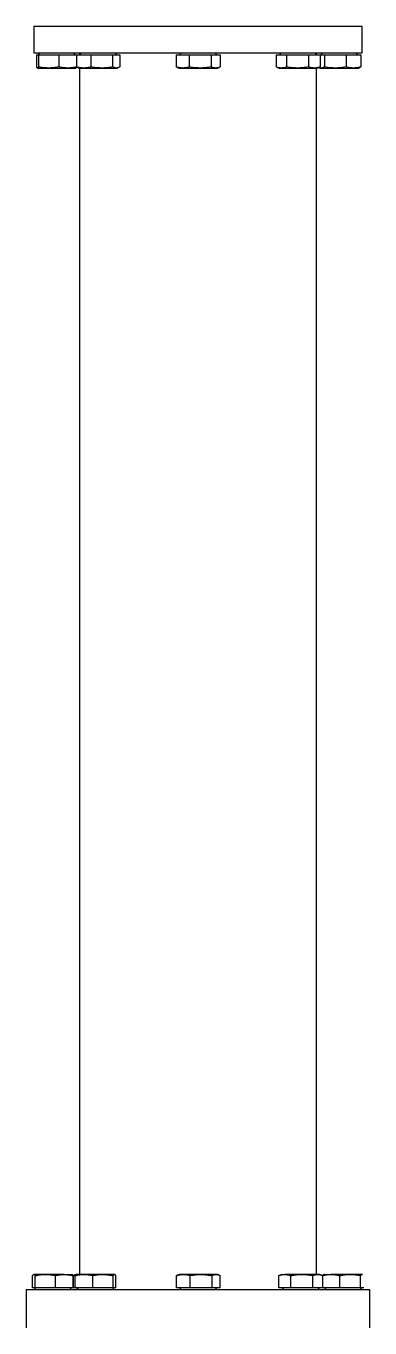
# Model space of a CAD drawing. Header units: millimetres. Extents: x 56 to 1245, y 45 to 886.
# Drawn here: x 880 to 940, y 516.4 to 743.7 of the extents above; entities that cross this region are included whole.
import ezdxf

# ---------------------------------------------------------------- set-up
doc = ezdxf.new("R2010")
doc.units = ezdxf.units.MM

msp = doc.modelspace()

# ---------------------------------------------------------------- linework, layer by layer
at = {"layer": 'Defpoints', "linetype": 'Continuous', "lineweight": -3}
for p, q in [((881.38, 743.71), (881.38, 739.05)), ((881.38, 743.71), (910.09, 743.71)), ((910.09, 743.71), (938.71, 743.71)), ((938.71, 739.05), (938.71, 743.71)), ((881.38, 739.05), (910.09, 739.05)), ((882.46, 739.05), (882.13, 738.71)), ((888.62, 738.71), (888.29, 739.05)), ((889.72, 739.05), (889.38, 738.71)), ((889.38, 739.05), (889.38, 738.71)), ((895.88, 738.71), (895.54, 739.05)), ((907.17, 739.05), (906.84, 738.71)), ((910.09, 739.05), (938.71, 739.05)), ((913.33, 738.71), (913, 739.05)), ((924.6, 739.05), (924.27, 738.71)), ((930.76, 738.71), (930.43, 739.05)), ((930.71, 738.77), (930.71, 739.05)), ((931.8, 739.05), (931.46, 738.71)), ((937.96, 738.71), (937.62, 739.05)), ((881.88, 738.71), (881.88, 736.57)), ((881.88, 738.71), (882.24, 738.71)), ((882.24, 738.71), (882.24, 736.57)), ((882.24, 738.71), (885.74, 738.71)), ((885.74, 738.71), (885.74, 736.57)), ((885.74, 738.71), (888.85, 738.71)), ((888.85, 738.71), (888.85, 736.57)), ((888.85, 738.71), (891.36, 738.71)), ((888.85, 736.57), (889.1, 736.46)), ((889.38, 738.77), (889.33, 738.71)), ((891.36, 738.71), (891.36, 736.57)), ((891.36, 738.71), (895.14, 738.71)), ((895.14, 738.71), (895.14, 736.57)), ((895.14, 738.71), (896.41, 738.71)), ((896.41, 738.71), (896.41, 736.57)), ((906.26, 738.71), (906.26, 736.57)), ((906.26, 738.71), (908.51, 738.71)), ((906.26, 736.57), (906.43, 736.51)), ((908.51, 738.71), (908.51, 736.57)), ((908.51, 738.71), (912.34, 738.71)), ((912.34, 738.71), (912.34, 736.57)), ((912.34, 738.71), (913.91, 738.71)), ((913.91, 738.71), (913.91, 736.57)), ((923.67, 738.71), (923.67, 736.57)), ((923.67, 738.71), (925.47, 738.71)), ((925.47, 738.71), (925.47, 736.57)), ((925.47, 738.71), (929.32, 738.71)), ((929.32, 738.71), (929.32, 736.57)), ((929.32, 738.71), (931.36, 738.71)), ((931.29, 736.55), (931.36, 736.57)), ((931.36, 738.71), (931.36, 736.57)), ((931.36, 738.71), (932.12, 738.71)), ((932.12, 738.71), (932.12, 736.57)), ((932.12, 738.71), (935.88, 738.71)), ((935.88, 738.71), (935.88, 736.57)), ((935.88, 738.71), (938.47, 738.71)), ((938.21, 736.45), (938.47, 736.57)), ((938.47, 738.71), (938.47, 736.57)), ((882.06, 736.38), (883.99, 736.38)), ((883.99, 736.38), (887.31, 736.38)), ((887.31, 736.38), (888.71, 736.38)), ((889.1, 736.45), (889.3, 736.38)), ((889.3, 736.38), (889.24, 736.38)), ((889.3, 736.38), (890.1, 736.38)), ((889.38, 736.38), (889.38, 525.71)), ((890.1, 736.38), (893.25, 736.38)), ((893.25, 736.38), (895.78, 736.38)), ((895.78, 736.38), (895.96, 736.38)), ((895.96, 736.38), (896.16, 736.45)), ((906.43, 736.5), (906.75, 736.38)), ((906.75, 736.38), (907.38, 736.38)), ((907.38, 736.38), (910.42, 736.38)), ((910.42, 736.38), (913.13, 736.38)), ((913.13, 736.38), (913.42, 736.38)), ((913.42, 736.38), (913.74, 736.5)), ((923.74, 736.54), (924.18, 736.38)), ((924.18, 736.38), (924.57, 736.38)), ((924.57, 736.38), (927.4, 736.38)), ((927.4, 736.38), (930.34, 736.38)), ((930.34, 736.38), (930.85, 736.38)), ((930.71, 525.71), (930.71, 736.38)), ((930.85, 736.38), (931.29, 736.54)), ((931.21, 736.44), (931.38, 736.38)), ((931.38, 736.38), (931.53, 736.38)), ((931.53, 736.38), (934, 736.38)), ((934, 736.38), (937.17, 736.38)), ((937.17, 736.38), (938.04, 736.38)), ((938.04, 736.38), (938.21, 736.44)), ((881.17, 523.38), (881.17, 525.53)), ((883.41, 525.71), (881.4, 525.71)), ((881.64, 523.38), (881.64, 525.53)), ((886.72, 525.71), (883.41, 525.71)), ((885.18, 523.38), (885.18, 525.53)), ((886.72, 525.71), (888.04, 525.71)), ((888.26, 523.38), (888.26, 525.53)), ((888.35, 525.53), (888.68, 525.61)), ((888.35, 523.38), (888.35, 525.53)), ((888.77, 525.71), (888.62, 525.66)), ((888.62, 523.38), (888.62, 525.53)), ((888.77, 525.71), (888.85, 525.71)), ((890.15, 525.71), (888.83, 525.71)), ((893.46, 525.71), (890.15, 525.71)), ((891.69, 523.38), (891.69, 525.53)), ((895.47, 525.71), (893.46, 525.71)), ((895.23, 523.38), (895.23, 525.53)), ((895.7, 523.38), (895.7, 525.53)), ((906.51, 525.62), (906.28, 525.53)), ((906.28, 523.38), (906.28, 525.53)), ((906.75, 525.71), (906.51, 525.63)), ((907.49, 525.71), (906.75, 525.71)), ((910.6, 525.71), (907.49, 525.71)), ((908.7, 523.38), (908.7, 525.53)), ((913.19, 525.71), (910.6, 525.71)), ((912.5, 523.38), (912.5, 525.53)), ((913.42, 525.71), (913.19, 525.71)), ((913.66, 525.63), (913.42, 525.71)), ((913.89, 523.38), (913.89, 525.53)), ((924.14, 523.38), (924.14, 525.53)), ((924.65, 525.71), (924.24, 525.56)), ((924.65, 525.71), (925.19, 525.71)), ((928.15, 525.71), (925.19, 525.71)), ((926.23, 523.38), (926.23, 525.53)), ((930.95, 525.71), (928.15, 525.71)), ((930.08, 523.38), (930.08, 525.53)), ((931.32, 525.71), (930.95, 525.71)), ((931.73, 525.56), (931.32, 525.71)), ((931.83, 523.38), (931.83, 525.53)), ((932.04, 525.71), (932, 525.7)), ((932.04, 525.71), (933.28, 525.71)), ((936.58, 525.71), (933.28, 525.71)), ((934.78, 523.38), (934.78, 525.53)), ((938.67, 525.71), (936.58, 525.71)), ((938.37, 523.38), (938.37, 525.53)), ((938.75, 525.7), (938.71, 525.71)), ((880.04, 523.05), (880.04, 516.38)), ((940.04, 523.05), (880.04, 523.05)), ((881.64, 523.38), (881.17, 523.38)), ((881.46, 523.38), (881.8, 523.05)), ((885.18, 523.38), (881.64, 523.38)), ((888.26, 523.38), (885.18, 523.38)), ((887.62, 523.05), (887.96, 523.38)), ((888.62, 523.38), (888.35, 523.38)), ((891.69, 523.38), (888.62, 523.38)), ((888.85, 523.38), (889.19, 523.05)), ((888.91, 523.38), (889.25, 523.05)), ((895.23, 523.38), (891.69, 523.38)), ((895.07, 523.05), (895.41, 523.38)), ((895.7, 523.38), (895.23, 523.38)), ((908.7, 523.38), (906.28, 523.38)), ((906.84, 523.38), (907.17, 523.05)), ((912.5, 523.38), (908.7, 523.38)), ((913.89, 523.38), (912.5, 523.38)), ((913, 523.05), (913.33, 523.38)), ((926.23, 523.38), (924.14, 523.38)), ((924.74, 523.38), (925.07, 523.05)), ((930.08, 523.38), (926.23, 523.38)), ((931.83, 523.38), (930.08, 523.38)), ((930.9, 523.05), (931.23, 523.38)), ((934.78, 523.38), (931.83, 523.38)), ((932.13, 523.38), (932.46, 523.05)), ((938.37, 523.38), (934.78, 523.38)), ((938.29, 523.05), (938.62, 523.38)), ((938.97, 523.38), (938.37, 523.38)), ((940.04, 516.38), (940.04, 523.05))]:
    msp.add_line(p, q, dxfattribs=at)
for points, knots in [([(882.06, 736.38), (882.05, 736.38), (882.02, 736.39), (881.97, 736.42), (881.93, 736.48), (881.89, 736.54), (881.88, 736.57)], [0, 0, 0, 0, 0.217736, 0.477898, 0.738694, 1, 1, 1, 1]), ([(882.24, 736.57), (882.21, 736.51), (882.15, 736.41), (882.09, 736.39), (882.06, 736.38)], [0, 0, 0, 0, 0.516077, 1, 1, 1, 1]), ([(883.99, 736.38), (883.88, 736.38), (883.66, 736.39), (883.33, 736.41), (883, 736.44), (882.64, 736.49), (882.38, 736.54), (882.24, 736.57)], [0, 0, 0, 0, 0.186128, 0.3725349, 0.5597034, 0.7470878, 1, 1, 1, 1]), ([(885.74, 736.57), (885.72, 736.57), (885.57, 736.54), (885.27, 736.48), (884.84, 736.43), (884.42, 736.39), (884.13, 736.38), (883.99, 736.38)], [0, 0, 0, 0, 0.026963, 0.269149, 0.511681, 0.755547, 1, 1, 1, 1]), ([(887.31, 736.38), (887.19, 736.38), (886.94, 736.39), (886.55, 736.42), (886.14, 736.48), (885.87, 736.54), (885.74, 736.57)], [0, 0, 0, 0, 0.217736, 0.477898, 0.738694, 1, 1, 1, 1]), ([(888.88, 736.57), (888.61, 736.51), (888.09, 736.41), (887.56, 736.39), (887.31, 736.38)], [0, 0, 0, 0, 0.516077, 1, 1, 1, 1]), ([(888.7, 736.38), (888.71, 736.38), (888.74, 736.39), (888.8, 736.43), (888.84, 736.52), (888.88, 736.57)], [0, 0, 0, 0, 0.21776, 0.477798, 1, 1, 1, 1]), ([(890.1, 736.38), (890.01, 736.38), (889.81, 736.39), (889.5, 736.42), (889.17, 736.48), (888.96, 736.54), (888.85, 736.57)], [0, 0, 0, 0, 0.217736, 0.477898, 0.738694, 1, 1, 1, 1]), ([(891.36, 736.57), (891.15, 736.51), (890.73, 736.41), (890.31, 736.39), (890.1, 736.38)], [0, 0, 0, 0, 0.5160767, 1, 1, 1, 1]), ([(893.25, 736.38), (893.13, 736.38), (892.9, 736.39), (892.54, 736.41), (892.19, 736.44), (891.79, 736.49), (891.52, 736.54), (891.36, 736.57)], [0, 0, 0, 0, 0.186128, 0.372535, 0.559703, 0.747088, 1, 1, 1, 1]), ([(895.14, 736.57), (895.13, 736.57), (894.96, 736.54), (894.64, 736.48), (894.18, 736.43), (893.72, 736.39), (893.41, 736.38), (893.25, 736.38)], [0, 0, 0, 0, 0.026963, 0.269149, 0.511681, 0.755547, 1, 1, 1, 1]), ([(895.78, 736.38), (895.73, 736.38), (895.63, 736.39), (895.47, 736.42), (895.31, 736.48), (895.2, 736.54), (895.14, 736.57)], [0, 0, 0, 0, 0.217736, 0.477898, 0.738694, 1, 1, 1, 1]), ([(896.41, 736.57), (896.3, 736.51), (896.09, 736.41), (895.88, 736.39), (895.78, 736.38)], [0, 0, 0, 0, 0.5160767, 1, 1, 1, 1]), ([(907.38, 736.38), (907.3, 736.38), (907.12, 736.39), (906.84, 736.42), (906.55, 736.48), (906.35, 736.54), (906.26, 736.57)], [0, 0, 0, 0, 0.217736, 0.477898, 0.738694, 1, 1, 1, 1]), ([(908.51, 736.57), (908.32, 736.51), (907.94, 736.41), (907.57, 736.39), (907.38, 736.38)], [0, 0, 0, 0, 0.516077, 1, 1, 1, 1]), ([(910.42, 736.38), (910.3, 736.38), (910.07, 736.39), (909.71, 736.41), (909.35, 736.44), (908.95, 736.49), (908.67, 736.54), (908.51, 736.57)], [0, 0, 0, 0, 0.186128, 0.372535, 0.559703, 0.747088, 1, 1, 1, 1]), ([(912.34, 736.57), (912.32, 736.57), (912.15, 736.54), (911.83, 736.48), (911.36, 736.43), (910.89, 736.39), (910.58, 736.38), (910.42, 736.38)], [0, 0, 0, 0, 0.026963, 0.269149, 0.511681, 0.755547, 1, 1, 1, 1]), ([(913.13, 736.38), (913.07, 736.38), (912.94, 736.39), (912.75, 736.42), (912.54, 736.48), (912.41, 736.54), (912.34, 736.57)], [0, 0, 0, 0, 0.217736, 0.477898, 0.738694, 1, 1, 1, 1]), ([(913.91, 736.57), (913.78, 736.51), (913.52, 736.41), (913.25, 736.39), (913.13, 736.38)], [0, 0, 0, 0, 0.516077, 1, 1, 1, 1]), ([(925.47, 736.57), (925.32, 736.51), (925.02, 736.41), (924.72, 736.39), (924.57, 736.38)], [0, 0, 0, 0, 0.516077, 1, 1, 1, 1]), ([(927.4, 736.38), (927.28, 736.38), (927.04, 736.39), (926.68, 736.41), (926.32, 736.44), (925.92, 736.49), (925.64, 736.54), (925.47, 736.57)], [0, 0, 0, 0, 0.186128, 0.372535, 0.559703, 0.747088, 1, 1, 1, 1]), ([(929.32, 736.57), (929.3, 736.57), (929.13, 736.54), (928.81, 736.48), (928.34, 736.43), (927.87, 736.39), (927.56, 736.38), (927.4, 736.38)], [0, 0, 0, 0, 0.0269625, 0.2691492, 0.5116812, 0.7555473, 1, 1, 1, 1]), ([(930.34, 736.38), (930.27, 736.38), (930.1, 736.39), (929.85, 736.42), (929.59, 736.48), (929.41, 736.54), (929.32, 736.57)], [0, 0, 0, 0, 0.217736, 0.477898, 0.738694, 1, 1, 1, 1]), ([(931.36, 736.57), (931.19, 736.51), (930.85, 736.41), (930.51, 736.39), (930.34, 736.38)], [0, 0, 0, 0, 0.516077, 1, 1, 1, 1]), ([(932.12, 736.57), (932.02, 736.51), (931.82, 736.41), (931.63, 736.39), (931.53, 736.38)], [0, 0, 0, 0, 0.5160767, 1, 1, 1, 1]), ([(934, 736.38), (933.88, 736.38), (933.64, 736.39), (933.29, 736.41), (932.94, 736.44), (932.55, 736.49), (932.27, 736.54), (932.12, 736.57)], [0, 0, 0, 0, 0.186128, 0.372535, 0.559703, 0.747088, 1, 1, 1, 1]), ([(935.88, 736.57), (935.86, 736.57), (935.69, 736.54), (935.37, 736.48), (934.92, 736.43), (934.46, 736.39), (934.15, 736.38), (934, 736.38)], [0, 0, 0, 0, 0.026963, 0.269149, 0.511681, 0.755547, 1, 1, 1, 1]), ([(937.17, 736.38), (937.08, 736.38), (936.87, 736.39), (936.55, 736.42), (936.21, 736.48), (935.99, 736.54), (935.88, 736.57)], [0, 0, 0, 0, 0.217736, 0.477898, 0.738694, 1, 1, 1, 1]), ([(938.47, 736.57), (938.25, 736.51), (937.82, 736.41), (937.38, 736.39), (937.17, 736.38)], [0, 0, 0, 0, 0.516077, 1, 1, 1, 1]), ([(889.12, 736.44), (889.13, 736.44), (889.18, 736.39), (889.23, 736.38), (889.27, 736.38)], [0, 0, 0, 0, 0.10927, 1, 1, 1, 1]), ([(924.57, 736.38), (924.51, 736.38), (924.36, 736.39), (924.14, 736.42), (923.93, 736.48), (923.79, 736.52), (923.74, 736.54)], [0, 0, 0, 0, 0.236708, 0.51954, 0.803061, 1, 1, 1, 1]), ([(931.53, 736.38), (931.49, 736.38), (931.4, 736.39), (931.26, 736.42), (931.16, 736.46), (931.12, 736.48)], [0, 0, 0, 0, 0.307726, 0.675413, 1, 1, 1, 1]), ([(881.17, 525.53), (881.19, 525.56), (881.25, 525.64), (881.33, 525.71), (881.38, 525.71), (881.4, 525.71)], [0, 0, 0, 0, 0.266362, 0.766263, 1, 1, 1, 1]), ([(881.4, 525.71), (881.42, 525.71), (881.46, 525.71), (881.54, 525.66), (881.6, 525.58), (881.64, 525.53)], [0, 0, 0, 0, 0.21776, 0.477798, 1, 1, 1, 1]), ([(881.64, 525.53), (881.95, 525.58), (882.54, 525.69), (883.13, 525.71), (883.41, 525.71)], [0, 0, 0, 0, 0.533121, 1, 1, 1, 1]), ([(883.41, 525.71), (883.54, 525.71), (883.82, 525.71), (884.26, 525.67), (884.72, 525.61), (885.03, 525.56), (885.18, 525.53)], [0, 0, 0, 0, 0.217736, 0.477744, 0.738386, 1, 1, 1, 1]), ([(885.18, 525.53), (885.2, 525.53), (885.33, 525.56), (885.59, 525.61), (885.97, 525.67), (886.34, 525.71), (886.59, 525.71), (886.72, 525.71)], [0, 0, 0, 0, 0.026963, 0.269149, 0.511681, 0.755547, 1, 1, 1, 1]), ([(886.72, 525.71), (886.82, 525.71), (887.01, 525.71), (887.29, 525.69), (887.58, 525.65), (887.9, 525.6), (888.13, 525.55), (888.26, 525.53)], [0, 0, 0, 0, 0.186128, 0.372535, 0.559703, 0.747088, 1, 1, 1, 1]), ([(888.26, 525.53), (888.21, 525.58), (888.14, 525.69), (888.06, 525.71), (888.02, 525.71)], [0, 0, 0, 0, 0.533121, 1, 1, 1, 1]), ([(888.62, 525.66), (888.58, 525.65), (888.5, 525.61), (888.41, 525.56), (888.36, 525.53), (888.35, 525.53)], [0, 0, 0, 0, 0.43858, 0.944233, 1, 1, 1, 1]), ([(888.62, 525.53), (888.89, 525.58), (889.4, 525.69), (889.91, 525.71), (890.15, 525.71)], [0, 0, 0, 0, 0.5331207, 1, 1, 1, 1]), ([(888.85, 525.71), (888.83, 525.71), (888.8, 525.71), (888.72, 525.66), (888.66, 525.58), (888.62, 525.53)], [0, 0, 0, 0, 0.21776, 0.477798, 1, 1, 1, 1]), ([(890.15, 525.71), (890.26, 525.71), (890.51, 525.71), (890.89, 525.67), (891.29, 525.61), (891.56, 525.56), (891.69, 525.53)], [0, 0, 0, 0, 0.217736, 0.477744, 0.738386, 1, 1, 1, 1]), ([(891.69, 525.53), (891.7, 525.53), (891.86, 525.56), (892.16, 525.61), (892.59, 525.67), (893.02, 525.71), (893.31, 525.71), (893.46, 525.71)], [0, 0, 0, 0, 0.0269625, 0.2691492, 0.5116812, 0.7555473, 1, 1, 1, 1]), ([(893.46, 525.71), (893.57, 525.71), (893.79, 525.71), (894.12, 525.69), (894.46, 525.65), (894.83, 525.6), (895.08, 525.55), (895.23, 525.53)], [0, 0, 0, 0, 0.186128, 0.3725349, 0.5597034, 0.7470878, 1, 1, 1, 1]), ([(895.23, 525.53), (895.27, 525.58), (895.35, 525.69), (895.43, 525.71), (895.47, 525.71)], [0, 0, 0, 0, 0.533121, 1, 1, 1, 1]), ([(895.47, 525.71), (895.49, 525.71), (895.52, 525.71), (895.58, 525.67), (895.64, 525.61), (895.68, 525.56), (895.7, 525.53)], [0, 0, 0, 0, 0.217736, 0.477744, 0.738386, 1, 1, 1, 1]), ([(906.28, 525.53), (906.5, 525.58), (906.9, 525.69), (907.3, 525.71), (907.49, 525.71)], [0, 0, 0, 0, 0.533121, 1, 1, 1, 1]), ([(907.49, 525.71), (907.58, 525.71), (907.77, 525.71), (908.07, 525.67), (908.38, 525.61), (908.59, 525.56), (908.7, 525.53)], [0, 0, 0, 0, 0.217736, 0.477744, 0.738386, 1, 1, 1, 1]), ([(908.7, 525.53), (908.71, 525.53), (908.88, 525.56), (909.2, 525.61), (909.66, 525.67), (910.13, 525.71), (910.44, 525.71), (910.6, 525.71)], [0, 0, 0, 0, 0.026963, 0.269149, 0.511681, 0.755547, 1, 1, 1, 1]), ([(910.6, 525.71), (910.72, 525.71), (910.95, 525.71), (911.31, 525.69), (911.67, 525.65), (912.06, 525.6), (912.34, 525.55), (912.5, 525.53)], [0, 0, 0, 0, 0.186128, 0.372535, 0.559703, 0.747088, 1, 1, 1, 1]), ([(912.5, 525.53), (912.62, 525.58), (912.85, 525.69), (913.09, 525.71), (913.19, 525.71)], [0, 0, 0, 0, 0.533121, 1, 1, 1, 1]), ([(913.19, 525.71), (913.24, 525.71), (913.36, 525.71), (913.53, 525.67), (913.71, 525.61), (913.83, 525.56), (913.89, 525.53)], [0, 0, 0, 0, 0.217736, 0.477744, 0.738386, 1, 1, 1, 1]), ([(924.14, 525.53), (924.23, 525.56), (924.5, 525.64), (924.85, 525.71), (925.11, 525.71), (925.19, 525.71)], [0, 0, 0, 0, 0.266362, 0.766263, 1, 1, 1, 1]), ([(924.25, 525.56), (924.22, 525.56), (924.19, 525.54), (924.15, 525.53), (924.14, 525.53)], [0, 0, 0, 0, 0.774064, 1, 1, 1, 1]), ([(925.19, 525.71), (925.26, 525.71), (925.43, 525.71), (925.78, 525.66), (926.05, 525.58), (926.23, 525.53)], [0, 0, 0, 0, 0.21776, 0.477798, 1, 1, 1, 1]), ([(926.23, 525.53), (926.57, 525.58), (927.21, 525.69), (927.85, 525.71), (928.15, 525.71)], [0, 0, 0, 0, 0.533121, 1, 1, 1, 1]), ([(928.15, 525.71), (928.29, 525.71), (928.6, 525.71), (929.08, 525.67), (929.58, 525.61), (929.91, 525.56), (930.08, 525.53)], [0, 0, 0, 0, 0.217736, 0.477744, 0.738386, 1, 1, 1, 1]), ([(930.08, 525.53), (930.08, 525.53), (930.16, 525.56), (930.31, 525.61), (930.52, 525.67), (930.74, 525.71), (930.88, 525.71), (930.95, 525.71)], [0, 0, 0, 0, 0.026963, 0.269149, 0.511681, 0.755547, 1, 1, 1, 1]), ([(930.95, 525.71), (931.01, 525.71), (931.12, 525.71), (931.28, 525.69), (931.45, 525.65), (931.63, 525.6), (931.76, 525.55), (931.83, 525.53)], [0, 0, 0, 0, 0.186128, 0.3725349, 0.5597034, 0.7470878, 1, 1, 1, 1]), ([(931.79, 525.53), (931.92, 525.56), (932.3, 525.64), (932.8, 525.71), (933.16, 525.71), (933.28, 525.71)], [0, 0, 0, 0, 0.2663617, 0.7662634, 1, 1, 1, 1]), ([(932, 525.7), (931.98, 525.69), (931.94, 525.67), (931.87, 525.62), (931.82, 525.56), (931.8, 525.54)], [0, 0, 0, 0, 0.31272, 0.663643, 1, 1, 1, 1]), ([(933.28, 525.71), (933.39, 525.71), (933.63, 525.71), (934.13, 525.66), (934.52, 525.58), (934.78, 525.53)], [0, 0, 0, 0, 0.21776, 0.477798, 1, 1, 1, 1]), ([(934.78, 525.53), (935.1, 525.58), (935.69, 525.69), (936.29, 525.71), (936.58, 525.71)], [0, 0, 0, 0, 0.5331207, 1, 1, 1, 1]), ([(936.58, 525.71), (936.71, 525.71), (936.99, 525.71), (937.44, 525.67), (937.91, 525.61), (938.22, 525.56), (938.37, 525.53)], [0, 0, 0, 0, 0.217736, 0.477744, 0.738386, 1, 1, 1, 1]), ([(938.37, 525.53), (938.37, 525.53), (938.4, 525.56), (938.45, 525.61), (938.52, 525.67), (938.6, 525.71), (938.65, 525.71), (938.67, 525.71)], [0, 0, 0, 0, 0.026963, 0.269149, 0.511681, 0.755547, 1, 1, 1, 1]), ([(938.67, 525.71), (938.69, 525.71), (938.72, 525.71), (938.74, 525.7), (938.75, 525.7)], [0, 0, 0, 0, 0.687254, 1, 1, 1, 1])]:
    msp.add_open_spline(points, degree=3, knots=knots, dxfattribs=at)

doc.saveas('drawing.dxf')
